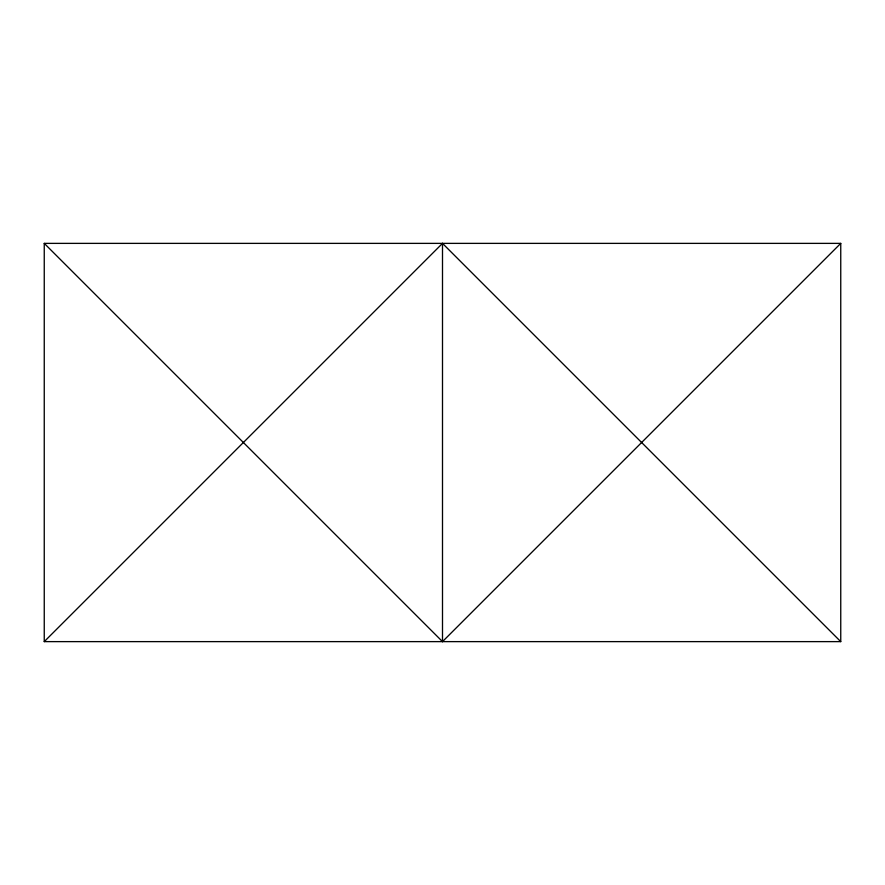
<?xml version="1.0" encoding="UTF-8"?>
<svg xmlns="http://www.w3.org/2000/svg" width="885" height="885" viewBox="0 0 885 885"><rect width="100%" height="100%" fill="white"/><g stroke="black" fill="none" stroke-linecap="round" stroke-linejoin="round"><path stroke-width="1.33" d="M44.25 641.625L442.5 243.375L840.75 641.625L840.75 243.375L44.25 243.375L44.25 641.625L840.75 641.625M44.25 243.375L442.5 641.625L840.75 243.375M442.5 243.375L442.5 641.625"/></g></svg>
